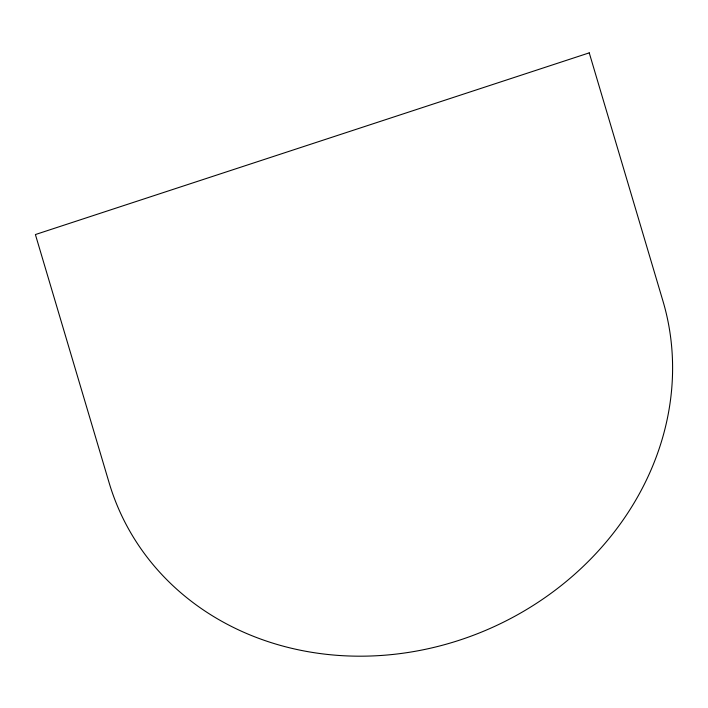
<?xml version="1.0" encoding="UTF-8"?>
<svg xmlns="http://www.w3.org/2000/svg" width="708" height="708" viewBox="0 0 708 708"><rect width="100%" height="100%" fill="white"/><g stroke="black" fill="none" stroke-linecap="round" stroke-linejoin="round"><path stroke-width="1.06" d="M589.242 52.861L35.4 234.552L109.112 482.741A291.873 258.42 -24.1 0 0 459.749 640.085A291.873 258.42 -24.1 0 0 662.954 301.05L589.242 52.861"/></g></svg>
